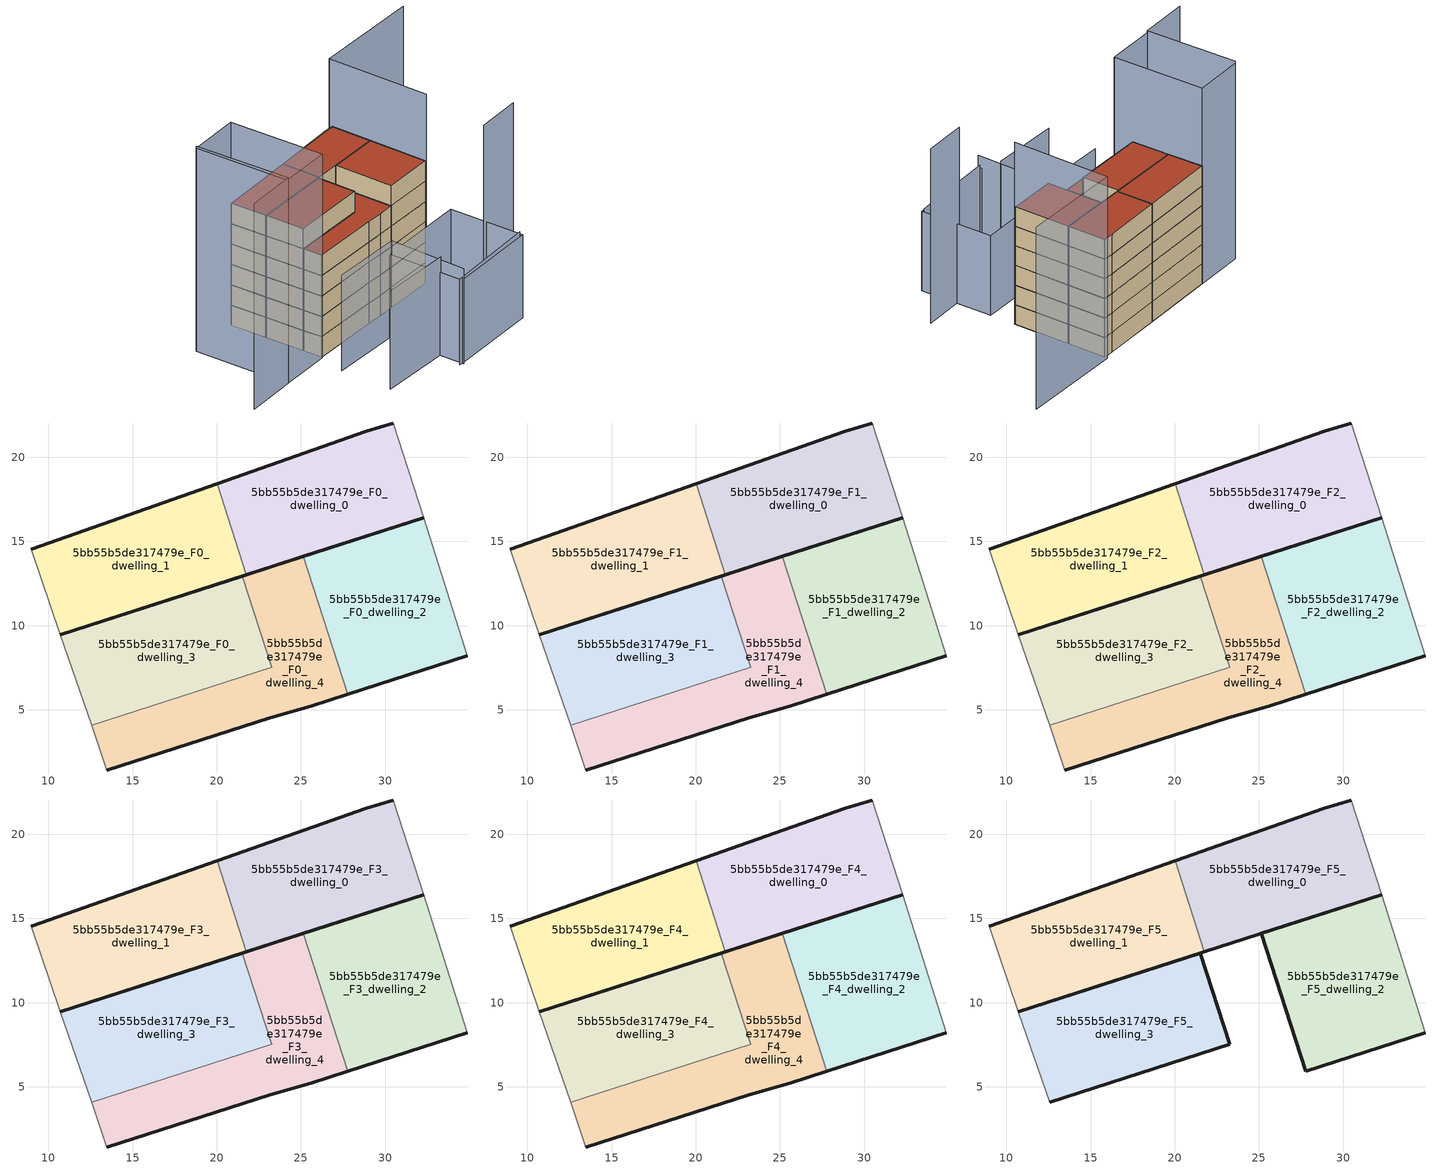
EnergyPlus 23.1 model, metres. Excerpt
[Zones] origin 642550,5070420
5bb55b5de317479e_F0_dwelling_0
 floor ground (EU_floor_Construction): 32.28,16.41 30.49,22.03 28.89,21.53 20.02,18.42 21.76,13.02 z0
 wall outside (EU_wall_Construction): 20.02,18.42 28.89,21.53 30.49,22.03 / 32.28,16.41 21.76,13.02 z0:3
 wall to 5bb55b5de317479e_F0_dwelling_1 (EU_wall_Construction): 21.76,13.02 20.02,18.42 z0:3
 wall adiabatic (EU_wall_Construction): 30.49,22.03 32.28,16.41 z0:3
5bb55b5de317479e_F0_dwelling_1
 floor ground (EU_floor_Construction): 21.76,13.02 20.02,18.42 8.97,14.53 10.71,9.46 z0
 wall outside (EU_wall_Construction): 8.97,14.53 20.02,18.42 / 21.76,13.02 10.71,9.46 z0:3
 wall adiabatic (EU_wall_Construction): 10.71,9.46 8.97,14.53 z0:3
5bb55b5de317479e_F0_dwelling_2
 floor ground (EU_floor_Construction): 34.89,8.22 32.28,16.41 25.14,14.11 27.78,5.93 z0
 wall outside (EU_wall_Construction): 34.89,8.22 27.78,5.93 / 25.14,14.11 32.28,16.41 z0:3
 wall to 5bb55b5de317479e_F0_dwelling_4 (EU_wall_Construction): 27.78,5.93 25.14,14.11 z0:3
 wall adiabatic (EU_wall_Construction): 32.28,16.41 34.89,8.22 z0:3
5bb55b5de317479e_F0_dwelling_3
 floor ground (EU_floor_Construction): 23.26,7.52 21.52,12.94 10.71,9.46 12.56,4.08 z0
 wall outside (EU_wall_Construction): 10.71,9.46 21.52,12.94 z0:3
 wall to 5bb55b5de317479e_F0_dwelling_4 (EU_wall_Construction): 21.52,12.94 23.26,7.52 12.56,4.08 z0:3
 wall adiabatic (EU_wall_Construction): 12.56,4.08 10.71,9.46 z0:3
5bb55b5de317479e_F0_dwelling_4
 floor ground (EU_floor_Construction): 25.58,5.22 27.78,5.93 25.14,14.11 21.52,12.94 23.26,7.52 12.56,4.08 13.47,1.42 23.18,4.52 z0
 wall outside (EU_wall_Construction): 21.52,12.94 25.14,14.11 / 27.78,5.93 25.58,5.22 23.18,4.52 13.47,1.42 z0:3
 wall adiabatic (EU_wall_Construction): 13.47,1.42 12.56,4.08 z0:3
5bb55b5de317479e_F1_dwelling_0
 floor to 5bb55b5de317479e_F0_dwelling_0 (EU_floor_Construction): 32.28,16.41 30.49,22.03 28.89,21.53 20.02,18.42 21.76,13.02 z3
 wall outside (EU_wall_Construction): 20.02,18.42 28.89,21.53 30.49,22.03 / 32.28,16.41 21.76,13.02 z3:6
 wall to 5bb55b5de317479e_F1_dwelling_1 (EU_wall_Construction): 21.76,13.02 20.02,18.42 z3:6
 wall adiabatic (EU_wall_Construction): 30.49,22.03 32.28,16.41 z3:6
5bb55b5de317479e_F1_dwelling_1
 floor to 5bb55b5de317479e_F0_dwelling_1 (EU_floor_Construction): 21.76,13.02 20.02,18.42 8.97,14.53 10.71,9.46 z3
 wall outside (EU_wall_Construction): 8.97,14.53 20.02,18.42 / 21.76,13.02 10.71,9.46 z3:6
 wall adiabatic (EU_wall_Construction): 10.71,9.46 8.97,14.53 z3:6
5bb55b5de317479e_F1_dwelling_2
 floor to 5bb55b5de317479e_F0_dwelling_2 (EU_floor_Construction): 34.89,8.22 32.28,16.41 25.14,14.11 27.78,5.93 z3
 wall outside (EU_wall_Construction): 34.89,8.22 27.78,5.93 / 25.14,14.11 32.28,16.41 z3:6
 wall to 5bb55b5de317479e_F1_dwelling_4 (EU_wall_Construction): 27.78,5.93 25.14,14.11 z3:6
 wall adiabatic (EU_wall_Construction): 32.28,16.41 34.89,8.22 z3:6
5bb55b5de317479e_F1_dwelling_3
 floor to 5bb55b5de317479e_F0_dwelling_3 (EU_floor_Construction): 23.26,7.52 21.52,12.94 10.71,9.46 12.56,4.08 z3
 wall outside (EU_wall_Construction): 10.71,9.46 21.52,12.94 z3:6
 wall to 5bb55b5de317479e_F1_dwelling_4 (EU_wall_Construction): 21.52,12.94 23.26,7.52 12.56,4.08 z3:6
 wall adiabatic (EU_wall_Construction): 12.56,4.08 10.71,9.46 z3:6
5bb55b5de317479e_F1_dwelling_4
 floor to 5bb55b5de317479e_F0_dwelling_4 (EU_floor_Construction): 25.58,5.22 27.78,5.93 25.14,14.11 21.52,12.94 23.26,7.52 12.56,4.08 13.47,1.42 23.18,4.52 z3
 wall outside (EU_wall_Construction): 21.52,12.94 25.14,14.11 / 27.78,5.93 25.58,5.22 23.18,4.52 13.47,1.42 z3:6
 wall adiabatic (EU_wall_Construction): 13.47,1.42 12.56,4.08 z3:6
5bb55b5de317479e_F2_dwelling_0
 floor to 5bb55b5de317479e_F1_dwelling_0 (EU_floor_Construction): 32.28,16.41 30.49,22.03 28.89,21.53 20.02,18.42 21.76,13.02 z6
 wall outside (EU_wall_Construction): 20.02,18.42 28.89,21.53 30.49,22.03 / 32.28,16.41 21.76,13.02 z6:9
 wall to 5bb55b5de317479e_F2_dwelling_1 (EU_wall_Construction): 21.76,13.02 20.02,18.42 z6:9
 wall adiabatic (EU_wall_Construction): 30.49,22.03 32.28,16.41 z6:9
5bb55b5de317479e_F2_dwelling_1
 floor to 5bb55b5de317479e_F1_dwelling_1 (EU_floor_Construction): 21.76,13.02 20.02,18.42 8.97,14.53 10.71,9.46 z6
 wall outside (EU_wall_Construction): 8.97,14.53 20.02,18.42 / 21.76,13.02 10.71,9.46 z6:9
 wall adiabatic (EU_wall_Construction): 10.71,9.46 8.97,14.53 z6:9
5bb55b5de317479e_F2_dwelling_2
 floor to 5bb55b5de317479e_F1_dwelling_2 (EU_floor_Construction): 34.89,8.22 32.28,16.41 25.14,14.11 27.78,5.93 z6
 wall outside (EU_wall_Construction): 34.89,8.22 27.78,5.93 / 25.14,14.11 32.28,16.41 z6:9
 wall to 5bb55b5de317479e_F2_dwelling_4 (EU_wall_Construction): 27.78,5.93 25.14,14.11 z6:9
 wall adiabatic (EU_wall_Construction): 32.28,16.41 34.89,8.22 z6:9
5bb55b5de317479e_F2_dwelling_3
 floor to 5bb55b5de317479e_F1_dwelling_3 (EU_floor_Construction): 23.26,7.52 21.52,12.94 10.71,9.46 12.56,4.08 z6
 wall outside (EU_wall_Construction): 10.71,9.46 21.52,12.94 z6:9
 wall to 5bb55b5de317479e_F2_dwelling_4 (EU_wall_Construction): 21.52,12.94 23.26,7.52 12.56,4.08 z6:9
 wall adiabatic (EU_wall_Construction): 12.56,4.08 10.71,9.46 z6:9
5bb55b5de317479e_F2_dwelling_4
 floor to 5bb55b5de317479e_F1_dwelling_4 (EU_floor_Construction): 25.58,5.22 27.78,5.93 25.14,14.11 21.52,12.94 23.26,7.52 12.56,4.08 13.47,1.42 23.18,4.52 z6
 wall outside (EU_wall_Construction): 21.52,12.94 25.14,14.11 / 27.78,5.93 25.58,5.22 23.18,4.52 13.47,1.42 z6:9
 wall adiabatic (EU_wall_Construction): 13.47,1.42 12.56,4.08 z6:9
5bb55b5de317479e_F3_dwelling_0
 floor to 5bb55b5de317479e_F2_dwelling_0 (EU_floor_Construction): 32.28,16.41 30.49,22.03 28.89,21.53 20.02,18.42 21.76,13.02 z9
 wall outside (EU_wall_Construction): 20.02,18.42 28.89,21.53 30.49,22.03 / 32.28,16.41 21.76,13.02 z9:12
 wall to 5bb55b5de317479e_F3_dwelling_1 (EU_wall_Construction): 21.76,13.02 20.02,18.42 z9:12
 wall adiabatic (EU_wall_Construction): 30.49,22.03 32.28,16.41 z9:12
5bb55b5de317479e_F3_dwelling_1
 floor to 5bb55b5de317479e_F2_dwelling_1 (EU_floor_Construction): 21.76,13.02 20.02,18.42 8.97,14.53 10.71,9.46 z9
 wall outside (EU_wall_Construction): 8.97,14.53 20.02,18.42 / 21.76,13.02 10.71,9.46 z9:12
 wall adiabatic (EU_wall_Construction): 10.71,9.46 8.97,14.53 z9:12
5bb55b5de317479e_F3_dwelling_2
 floor to 5bb55b5de317479e_F2_dwelling_2 (EU_floor_Construction): 34.89,8.22 32.28,16.41 25.14,14.11 27.78,5.93 z9
 wall outside (EU_wall_Construction): 34.89,8.22 27.78,5.93 / 25.14,14.11 32.28,16.41 z9:12
 wall to 5bb55b5de317479e_F3_dwelling_4 (EU_wall_Construction): 27.78,5.93 25.14,14.11 z9:12
 wall adiabatic (EU_wall_Construction): 32.28,16.41 34.89,8.22 z9:12
5bb55b5de317479e_F3_dwelling_3
 floor to 5bb55b5de317479e_F2_dwelling_3 (EU_floor_Construction): 23.26,7.52 21.52,12.94 10.71,9.46 12.56,4.08 z9
 wall outside (EU_wall_Construction): 10.71,9.46 21.52,12.94 z9:12
 wall to 5bb55b5de317479e_F3_dwelling_4 (EU_wall_Construction): 21.52,12.94 23.26,7.52 12.56,4.08 z9:12
 wall adiabatic (EU_wall_Construction): 12.56,4.08 10.71,9.46 z9:12
5bb55b5de317479e_F3_dwelling_4
 floor to 5bb55b5de317479e_F2_dwelling_4 (EU_floor_Construction): 25.58,5.22 27.78,5.93 25.14,14.11 21.52,12.94 23.26,7.52 12.56,4.08 13.47,1.42 23.18,4.52 z9
 wall outside (EU_wall_Construction): 21.52,12.94 25.14,14.11 / 27.78,5.93 25.58,5.22 23.18,4.52 13.47,1.42 z9:12
 wall adiabatic (EU_wall_Construction): 13.47,1.42 12.56,4.08 z9:12
5bb55b5de317479e_F4_dwelling_0
 floor to 5bb55b5de317479e_F3_dwelling_0 (EU_floor_Construction): 32.28,16.41 30.49,22.03 28.89,21.53 20.02,18.42 21.76,13.02 z12
 wall outside (EU_wall_Construction): 20.02,18.42 28.89,21.53 30.49,22.03 / 32.28,16.41 21.76,13.02 z12:15
 wall to 5bb55b5de317479e_F4_dwelling_1 (EU_wall_Construction): 21.76,13.02 20.02,18.42 z12:15
 wall adiabatic (EU_wall_Construction): 30.49,22.03 32.28,16.41 z12:15
5bb55b5de317479e_F4_dwelling_1
 floor to 5bb55b5de317479e_F3_dwelling_1 (EU_floor_Construction): 21.76,13.02 20.02,18.42 8.97,14.53 10.71,9.46 z12
 wall outside (EU_wall_Construction): 8.97,14.53 20.02,18.42 / 21.76,13.02 10.71,9.46 z12:15
 wall adiabatic (EU_wall_Construction): 10.71,9.46 8.97,14.53 z12:15
5bb55b5de317479e_F4_dwelling_2
 floor to 5bb55b5de317479e_F3_dwelling_2 (EU_floor_Construction): 34.89,8.22 32.28,16.41 25.14,14.11 27.78,5.93 z12
 wall outside (EU_wall_Construction): 34.89,8.22 27.78,5.93 / 25.14,14.11 32.28,16.41 z12:15
 wall to 5bb55b5de317479e_F4_dwelling_4 (EU_wall_Construction): 27.78,5.93 25.14,14.11 z12:15
 wall adiabatic (EU_wall_Construction): 32.28,16.41 34.89,8.22 z12:15
5bb55b5de317479e_F4_dwelling_3
 floor to 5bb55b5de317479e_F3_dwelling_3 (EU_floor_Construction): 23.26,7.52 21.52,12.94 10.71,9.46 12.56,4.08 z12
 wall outside (EU_wall_Construction): 10.71,9.46 21.52,12.94 z12:15
 wall to 5bb55b5de317479e_F4_dwelling_4 (EU_wall_Construction): 21.52,12.94 23.26,7.52 12.56,4.08 z12:15
 wall adiabatic (EU_wall_Construction): 12.56,4.08 10.71,9.46 z12:15
5bb55b5de317479e_F4_dwelling_4
 floor to 5bb55b5de317479e_F3_dwelling_4 (EU_floor_Construction): 25.58,5.22 27.78,5.93 25.14,14.11 21.52,12.94 23.26,7.52 12.56,4.08 13.47,1.42 23.18,4.52 z12
 wall outside (EU_wall_Construction): 21.52,12.94 25.14,14.11 / 27.78,5.93 25.58,5.22 23.18,4.52 13.47,1.42 z12:15
 wall adiabatic (EU_wall_Construction): 13.47,1.42 12.56,4.08 z12:15
 roof outside (EU_roof_Construction): 25.14,14.11 27.78,5.93 25.58,5.22 23.18,4.52 13.47,1.42 12.56,4.08 23.26,7.52 21.52,12.94 z15
5bb55b5de317479e_F5_dwelling_0
 floor to 5bb55b5de317479e_F4_dwelling_0 (EU_floor_Construction): 32.28,16.41 30.49,22.03 28.89,21.53 20.02,18.42 21.76,13.02 z15
 wall outside (EU_wall_Construction): 20.02,18.42 28.89,21.53 30.49,22.03 / 32.28,16.41 21.76,13.02 z15:18
 wall to 5bb55b5de317479e_F5_dwelling_1 (EU_wall_Construction): 21.76,13.02 20.02,18.42 z15:18
 wall adiabatic (EU_wall_Construction): 30.49,22.03 32.28,16.41 z15:18
 roof outside (EU_roof_Construction): 30.49,22.03 32.28,16.41 21.76,13.02 20.02,18.42 28.89,21.53 z18
5bb55b5de317479e_F5_dwelling_1
 floor to 5bb55b5de317479e_F4_dwelling_1 (EU_floor_Construction): 21.76,13.02 20.02,18.42 8.97,14.53 10.71,9.46 z15
 wall outside (EU_wall_Construction): 8.97,14.53 20.02,18.42 / 21.76,13.02 10.71,9.46 z15:18
 wall adiabatic (EU_wall_Construction): 10.71,9.46 8.97,14.53 z15:18
 roof outside (EU_roof_Construction): 20.02,18.42 21.76,13.02 10.71,9.46 8.97,14.53 z18
5bb55b5de317479e_F5_dwelling_2
 floor to 5bb55b5de317479e_F4_dwelling_2 (EU_floor_Construction): 34.89,8.22 32.28,16.41 25.14,14.11 27.78,5.93 z15
 wall outside (EU_wall_Construction): 34.89,8.22 27.78,5.93 25.14,14.11 32.28,16.41 z15:18
 wall adiabatic (EU_wall_Construction): 32.28,16.41 34.89,8.22 z15:18
 roof outside (EU_roof_Construction): 32.28,16.41 34.89,8.22 27.78,5.93 25.14,14.11 z18
5bb55b5de317479e_F5_dwelling_3
 floor to 5bb55b5de317479e_F4_dwelling_3 (EU_floor_Construction): 23.26,7.52 21.52,12.94 10.71,9.46 12.56,4.08 z15
 wall outside (EU_wall_Construction): 10.71,9.46 21.52,12.94 23.26,7.52 12.56,4.08 z15:18
 wall adiabatic (EU_wall_Construction): 12.56,4.08 10.71,9.46 z15:18
 roof outside (EU_roof_Construction): 21.52,12.94 23.26,7.52 12.56,4.08 10.71,9.46 z18
shading: 15.8,-10.02 25.92,-7.04 z0:14.4; 26.37,-10.47 39.39,-5.69 z0:12.6; 13.6,-2.71 23.68,0.32 / 23.68,0.32 26.95,-10.56 z0:14; 37.31,-0.86 43.62,1.44 z0:26.7; 23.33,0.2 36.09,4.52 / 36.09,4.52 39.64,-5.97 / 39.64,-5.97 26.88,-10.29 / 26.88,-10.29 23.33,0.2 z0:12.2; 1.67,12.03 6.29,-1.14 / 6.29,-1.14 -0.94,-3.68 z0:30.2; 1.65,12.03 8.98,14.54 / 8.98,14.54 13.5,1.33 / 13.5,1.33 6.16,-1.18 / 6.16,-1.18 1.65,12.03 z0:29.9; 34.92,8.13 30.36,22.43 / 30.36,22.43 45.58,27.28 z0:27.8
[Building]
EU S2 Campaign: North Axis=0; Terrain=City; Solar Distribution=FullExterior
[Site:Location]
Lyon-Bron: Latitude=45.75; Longitude=5; Time Zone=1; Elevation=198
[SizingPeriod:WeatherFileDays]
AnnualSizingPeriod: Begin Month=1; Begin Day of Month=1; End Month=12; End Day of Month=31; Day of Week for Start Day=Monday; Use Weather File Daylight Saving Period=No; Use Weather File Rain and Snow Indicators=No
[MATERIAL]
EU_InternalMass_Material: Roughness=MediumRough; Thickness=0.1; Conductivity=1; Density=1800; Specific Heat=900; Thermal Absorptance=0.9; Solar Absorptance=0.7; Visible Absorptance=0.7
[MATERIAL:NOMASS] Roughness=MediumRough; Thermal Absorptance=0.9; Solar Absorptance=0.7; Visible Absorptance=0.7
Name | Thermal Resistance
EU_wall_NoMass | 0.776494
EU_roof_NoMass | 0.486893
EU_floor_NoMass | 0.421597
[CONSTRUCTION]
EU_wall_Construction: EU_wall_NoMass
EU_roof_Construction: EU_roof_NoMass
EU_floor_Construction: EU_floor_NoMass
EU_InternalMass_Construction: EU_InternalMass_Material
[ZONE] Type=1; Multiplier=1; Ceiling Height=autocalculate; Floor Area=autocalculate; Part of Total Floor Area=Yes
Name | Volume
5bb55b5de317479e_F0_dwelling_0; 5bb55b5de317479e_F1_dwelling_0; 5bb55b5de317479e_F2_dwelling_0; 5bb55b5de317479e_F3_dwelling_0; 5bb55b5de317479e_F4_dwelling_0; 5bb55b5de317479e_F5_dwelling_0 | 192.932
5bb55b5de317479e_F0_dwelling_1; 5bb55b5de317479e_F1_dwelling_1; 5bb55b5de317479e_F2_dwelling_1; 5bb55b5de317479e_F3_dwelling_1; 5bb55b5de317479e_F4_dwelling_1; 5bb55b5de317479e_F5_dwelling_1 | 192.945
5bb55b5de317479e_F0_dwelling_2; 5bb55b5de317479e_F1_dwelling_2; 5bb55b5de317479e_F2_dwelling_2; 5bb55b5de317479e_F3_dwelling_2; 5bb55b5de317479e_F4_dwelling_2; 5bb55b5de317479e_F5_dwelling_2 | 192.93
5bb55b5de317479e_F0_dwelling_3; 5bb55b5de317479e_F1_dwelling_3; 5bb55b5de317479e_F2_dwelling_3; 5bb55b5de317479e_F3_dwelling_3; 5bb55b5de317479e_F4_dwelling_3; 5bb55b5de317479e_F5_dwelling_3 | 192.944
5bb55b5de317479e_F0_dwelling_4; 5bb55b5de317479e_F1_dwelling_4; 5bb55b5de317479e_F2_dwelling_4; 5bb55b5de317479e_F3_dwelling_4; 5bb55b5de317479e_F4_dwelling_4 | 192.96
[INTERNALMASS] Construction=EU_InternalMass_Construction
Name | Zone or ZoneList | Surface Area
5bb55b5de317479e_F0_dwelling_0_EU_InternalMass | 5bb55b5de317479e_F0_dwelling_0 | 64.3097
5bb55b5de317479e_F0_dwelling_1_EU_InternalMass | 5bb55b5de317479e_F0_dwelling_1 | 64.3165
5bb55b5de317479e_F0_dwelling_2_EU_InternalMass | 5bb55b5de317479e_F0_dwelling_2 | 64.3113
5bb55b5de317479e_F0_dwelling_3_EU_InternalMass | 5bb55b5de317479e_F0_dwelling_3 | 64.3155
5bb55b5de317479e_F0_dwelling_4_EU_InternalMass | 5bb55b5de317479e_F0_dwelling_4 | 64.3204
5bb55b5de317479e_F1_dwelling_0_EU_InternalMass | 5bb55b5de317479e_F1_dwelling_0 | 64.3097
5bb55b5de317479e_F1_dwelling_1_EU_InternalMass | 5bb55b5de317479e_F1_dwelling_1 | 64.3165
5bb55b5de317479e_F1_dwelling_2_EU_InternalMass | 5bb55b5de317479e_F1_dwelling_2 | 64.3113
5bb55b5de317479e_F1_dwelling_3_EU_InternalMass | 5bb55b5de317479e_F1_dwelling_3 | 64.3155
5bb55b5de317479e_F1_dwelling_4_EU_InternalMass | 5bb55b5de317479e_F1_dwelling_4 | 64.3204
5bb55b5de317479e_F2_dwelling_0_EU_InternalMass | 5bb55b5de317479e_F2_dwelling_0 | 64.3097
5bb55b5de317479e_F2_dwelling_1_EU_InternalMass | 5bb55b5de317479e_F2_dwelling_1 | 64.3165
5bb55b5de317479e_F2_dwelling_2_EU_InternalMass | 5bb55b5de317479e_F2_dwelling_2 | 64.3113
5bb55b5de317479e_F2_dwelling_3_EU_InternalMass | 5bb55b5de317479e_F2_dwelling_3 | 64.3155
5bb55b5de317479e_F2_dwelling_4_EU_InternalMass | 5bb55b5de317479e_F2_dwelling_4 | 64.3204
5bb55b5de317479e_F3_dwelling_0_EU_InternalMass | 5bb55b5de317479e_F3_dwelling_0 | 64.3097
5bb55b5de317479e_F3_dwelling_1_EU_InternalMass | 5bb55b5de317479e_F3_dwelling_1 | 64.3165
5bb55b5de317479e_F3_dwelling_2_EU_InternalMass | 5bb55b5de317479e_F3_dwelling_2 | 64.3113
5bb55b5de317479e_F3_dwelling_3_EU_InternalMass | 5bb55b5de317479e_F3_dwelling_3 | 64.3155
5bb55b5de317479e_F3_dwelling_4_EU_InternalMass | 5bb55b5de317479e_F3_dwelling_4 | 64.3204
5bb55b5de317479e_F4_dwelling_0_EU_InternalMass | 5bb55b5de317479e_F4_dwelling_0 | 64.3097
5bb55b5de317479e_F4_dwelling_1_EU_InternalMass | 5bb55b5de317479e_F4_dwelling_1 | 64.3165
5bb55b5de317479e_F4_dwelling_2_EU_InternalMass | 5bb55b5de317479e_F4_dwelling_2 | 64.3113
5bb55b5de317479e_F4_dwelling_3_EU_InternalMass | 5bb55b5de317479e_F4_dwelling_3 | 64.3155
5bb55b5de317479e_F4_dwelling_4_EU_InternalMass | 5bb55b5de317479e_F4_dwelling_4 | 64.3204
5bb55b5de317479e_F5_dwelling_0_EU_InternalMass | 5bb55b5de317479e_F5_dwelling_0 | 80.3937
5bb55b5de317479e_F5_dwelling_1_EU_InternalMass | 5bb55b5de317479e_F5_dwelling_1 | 80.3881
5bb55b5de317479e_F5_dwelling_2_EU_InternalMass | 5bb55b5de317479e_F5_dwelling_2 | 80.3901
5bb55b5de317479e_F5_dwelling_3_EU_InternalMass | 5bb55b5de317479e_F5_dwelling_3 | 80.3925
[OTHEREQUIPMENT] Fuel Type=Electricity; Design Level Calculation Method=Watts/Area; Power per Zone Floor Area=1; Fraction Latent=0; Fraction Radiant=0; Fraction Lost=0; Carbon Dioxide Generation Rate=0; EndUse Subcategory=EU_Step8_InternalGains
Name | Zone or ZoneList or Space or SpaceList | Schedule
EU_Step8_InternalGain_5bb55b5de317479e_F0_dwelling_0_f000 | 5bb55b5de317479e_F0_dwelling_0 | EU_Step8_GainSchedule_5bb55b5de317479e_F0_dwelling_0_f000
EU_Step8_InternalGain_5bb55b5de317479e_F0_dwelling_1_f000 | 5bb55b5de317479e_F0_dwelling_1 | EU_Step8_GainSchedule_5bb55b5de317479e_F0_dwelling_1_f000
EU_Step8_InternalGain_5bb55b5de317479e_F0_dwelling_2_f000 | 5bb55b5de317479e_F0_dwelling_2 | EU_Step8_GainSchedule_5bb55b5de317479e_F0_dwelling_2_f000
EU_Step8_InternalGain_5bb55b5de317479e_F0_dwelling_3_f000 | 5bb55b5de317479e_F0_dwelling_3 | EU_Step8_GainSchedule_5bb55b5de317479e_F0_dwelling_3_f000
EU_Step8_InternalGain_5bb55b5de317479e_F0_dwelling_4_f000 | 5bb55b5de317479e_F0_dwelling_4 | EU_Step8_GainSchedule_5bb55b5de317479e_F0_dwelling_4_f000
EU_Step8_InternalGain_5bb55b5de317479e_F1_dwelling_0_f000 | 5bb55b5de317479e_F1_dwelling_0 | EU_Step8_GainSchedule_5bb55b5de317479e_F1_dwelling_0_f000
EU_Step8_InternalGain_5bb55b5de317479e_F1_dwelling_1_f000 | 5bb55b5de317479e_F1_dwelling_1 | EU_Step8_GainSchedule_5bb55b5de317479e_F1_dwelling_1_f000
EU_Step8_InternalGain_5bb55b5de317479e_F1_dwelling_2_f000 | 5bb55b5de317479e_F1_dwelling_2 | EU_Step8_GainSchedule_5bb55b5de317479e_F1_dwelling_2_f000
EU_Step8_InternalGain_5bb55b5de317479e_F1_dwelling_3_f000 | 5bb55b5de317479e_F1_dwelling_3 | EU_Step8_GainSchedule_5bb55b5de317479e_F1_dwelling_3_f000
EU_Step8_InternalGain_5bb55b5de317479e_F1_dwelling_4_f000 | 5bb55b5de317479e_F1_dwelling_4 | EU_Step8_GainSchedule_5bb55b5de317479e_F1_dwelling_4_f000
EU_Step8_InternalGain_5bb55b5de317479e_F2_dwelling_0_f000 | 5bb55b5de317479e_F2_dwelling_0 | EU_Step8_GainSchedule_5bb55b5de317479e_F2_dwelling_0_f000
EU_Step8_InternalGain_5bb55b5de317479e_F2_dwelling_1_f000 | 5bb55b5de317479e_F2_dwelling_1 | EU_Step8_GainSchedule_5bb55b5de317479e_F2_dwelling_1_f000
EU_Step8_InternalGain_5bb55b5de317479e_F2_dwelling_2_f000 | 5bb55b5de317479e_F2_dwelling_2 | EU_Step8_GainSchedule_5bb55b5de317479e_F2_dwelling_2_f000
EU_Step8_InternalGain_5bb55b5de317479e_F2_dwelling_3_f000 | 5bb55b5de317479e_F2_dwelling_3 | EU_Step8_GainSchedule_5bb55b5de317479e_F2_dwelling_3_f000
EU_Step8_InternalGain_5bb55b5de317479e_F2_dwelling_4_f000 | 5bb55b5de317479e_F2_dwelling_4 | EU_Step8_GainSchedule_5bb55b5de317479e_F2_dwelling_4_f000
EU_Step8_InternalGain_5bb55b5de317479e_F3_dwelling_0_f000 | 5bb55b5de317479e_F3_dwelling_0 | EU_Step8_GainSchedule_5bb55b5de317479e_F3_dwelling_0_f000
EU_Step8_InternalGain_5bb55b5de317479e_F3_dwelling_1_f000 | 5bb55b5de317479e_F3_dwelling_1 | EU_Step8_GainSchedule_5bb55b5de317479e_F3_dwelling_1_f000
EU_Step8_InternalGain_5bb55b5de317479e_F3_dwelling_2_f000 | 5bb55b5de317479e_F3_dwelling_2 | EU_Step8_GainSchedule_5bb55b5de317479e_F3_dwelling_2_f000
EU_Step8_InternalGain_5bb55b5de317479e_F3_dwelling_3_f000 | 5bb55b5de317479e_F3_dwelling_3 | EU_Step8_GainSchedule_5bb55b5de317479e_F3_dwelling_3_f000
EU_Step8_InternalGain_5bb55b5de317479e_F3_dwelling_4_f000 | 5bb55b5de317479e_F3_dwelling_4 | EU_Step8_GainSchedule_5bb55b5de317479e_F3_dwelling_4_f000
EU_Step8_InternalGain_5bb55b5de317479e_F4_dwelling_0_f000 | 5bb55b5de317479e_F4_dwelling_0 | EU_Step8_GainSchedule_5bb55b5de317479e_F4_dwelling_0_f000
EU_Step8_InternalGain_5bb55b5de317479e_F4_dwelling_1_f000 | 5bb55b5de317479e_F4_dwelling_1 | EU_Step8_GainSchedule_5bb55b5de317479e_F4_dwelling_1_f000
EU_Step8_InternalGain_5bb55b5de317479e_F4_dwelling_2_f000 | 5bb55b5de317479e_F4_dwelling_2 | EU_Step8_GainSchedule_5bb55b5de317479e_F4_dwelling_2_f000
EU_Step8_InternalGain_5bb55b5de317479e_F4_dwelling_3_f000 | 5bb55b5de317479e_F4_dwelling_3 | EU_Step8_GainSchedule_5bb55b5de317479e_F4_dwelling_3_f000
EU_Step8_InternalGain_5bb55b5de317479e_F4_dwelling_4_f000 | 5bb55b5de317479e_F4_dwelling_4 | EU_Step8_GainSchedule_5bb55b5de317479e_F4_dwelling_4_f000
EU_Step8_InternalGain_5bb55b5de317479e_F5_dwelling_0_f000 | 5bb55b5de317479e_F5_dwelling_0 | EU_Step8_GainSchedule_5bb55b5de317479e_F5_dwelling_0_f000
EU_Step8_InternalGain_5bb55b5de317479e_F5_dwelling_1_f000 | 5bb55b5de317479e_F5_dwelling_1 | EU_Step8_GainSchedule_5bb55b5de317479e_F5_dwelling_1_f000
EU_Step8_InternalGain_5bb55b5de317479e_F5_dwelling_2_f000 | 5bb55b5de317479e_F5_dwelling_2 | EU_Step8_GainSchedule_5bb55b5de317479e_F5_dwelling_2_f000
EU_Step8_InternalGain_5bb55b5de317479e_F5_dwelling_3_f000 | 5bb55b5de317479e_F5_dwelling_3 | EU_Step8_GainSchedule_5bb55b5de317479e_F5_dwelling_3_f000
[ZONEVENTILATION:DESIGNFLOWRATE] Schedule=EU_AlwaysOn; Design Flow Rate Calculation Method=AirChanges/Hour; Air Changes per Hour=0.693814; Ventilation Type=Natural; Fan Pressure Rise=0; Fan Total Efficiency=1; Constant Term Coefficient=1; Temperature Term Coefficient=0; Velocity Term Coefficient=0; Velocity Squared Term Coefficient=0; Minimum Indoor Temperature=-100; Maximum Indoor Temperature=100; Delta Temperature=-100; Minimum Outdoor Temperature=-100; Maximum Outdoor Temperature=100; Maximum Wind Speed=40
Name | Zone or ZoneList or Space or SpaceList
EU_ConstantAir_5bb55b5de317479e_F0_dwelling_0 | 5bb55b5de317479e_F0_dwelling_0
EU_ConstantAir_5bb55b5de317479e_F0_dwelling_1 | 5bb55b5de317479e_F0_dwelling_1
EU_ConstantAir_5bb55b5de317479e_F0_dwelling_2 | 5bb55b5de317479e_F0_dwelling_2
EU_ConstantAir_5bb55b5de317479e_F0_dwelling_3 | 5bb55b5de317479e_F0_dwelling_3
EU_ConstantAir_5bb55b5de317479e_F0_dwelling_4 | 5bb55b5de317479e_F0_dwelling_4
EU_ConstantAir_5bb55b5de317479e_F1_dwelling_0 | 5bb55b5de317479e_F1_dwelling_0
EU_ConstantAir_5bb55b5de317479e_F1_dwelling_1 | 5bb55b5de317479e_F1_dwelling_1
EU_ConstantAir_5bb55b5de317479e_F1_dwelling_2 | 5bb55b5de317479e_F1_dwelling_2
EU_ConstantAir_5bb55b5de317479e_F1_dwelling_3 | 5bb55b5de317479e_F1_dwelling_3
EU_ConstantAir_5bb55b5de317479e_F1_dwelling_4 | 5bb55b5de317479e_F1_dwelling_4
EU_ConstantAir_5bb55b5de317479e_F2_dwelling_0 | 5bb55b5de317479e_F2_dwelling_0
EU_ConstantAir_5bb55b5de317479e_F2_dwelling_1 | 5bb55b5de317479e_F2_dwelling_1
EU_ConstantAir_5bb55b5de317479e_F2_dwelling_2 | 5bb55b5de317479e_F2_dwelling_2
EU_ConstantAir_5bb55b5de317479e_F2_dwelling_3 | 5bb55b5de317479e_F2_dwelling_3
EU_ConstantAir_5bb55b5de317479e_F2_dwelling_4 | 5bb55b5de317479e_F2_dwelling_4
EU_ConstantAir_5bb55b5de317479e_F3_dwelling_0 | 5bb55b5de317479e_F3_dwelling_0
EU_ConstantAir_5bb55b5de317479e_F3_dwelling_1 | 5bb55b5de317479e_F3_dwelling_1
EU_ConstantAir_5bb55b5de317479e_F3_dwelling_2 | 5bb55b5de317479e_F3_dwelling_2
EU_ConstantAir_5bb55b5de317479e_F3_dwelling_3 | 5bb55b5de317479e_F3_dwelling_3
EU_ConstantAir_5bb55b5de317479e_F3_dwelling_4 | 5bb55b5de317479e_F3_dwelling_4
EU_ConstantAir_5bb55b5de317479e_F4_dwelling_0 | 5bb55b5de317479e_F4_dwelling_0
EU_ConstantAir_5bb55b5de317479e_F4_dwelling_1 | 5bb55b5de317479e_F4_dwelling_1
EU_ConstantAir_5bb55b5de317479e_F4_dwelling_2 | 5bb55b5de317479e_F4_dwelling_2
EU_ConstantAir_5bb55b5de317479e_F4_dwelling_3 | 5bb55b5de317479e_F4_dwelling_3
EU_ConstantAir_5bb55b5de317479e_F4_dwelling_4 | 5bb55b5de317479e_F4_dwelling_4
EU_ConstantAir_5bb55b5de317479e_F5_dwelling_0 | 5bb55b5de317479e_F5_dwelling_0
EU_ConstantAir_5bb55b5de317479e_F5_dwelling_1 | 5bb55b5de317479e_F5_dwelling_1
EU_ConstantAir_5bb55b5de317479e_F5_dwelling_2 | 5bb55b5de317479e_F5_dwelling_2
EU_ConstantAir_5bb55b5de317479e_F5_dwelling_3 | 5bb55b5de317479e_F5_dwelling_3
[HVACTEMPLATE:THERMOSTAT] Constant Heating Setpoint=20; Constant Cooling Setpoint=50
EU_HeatOnly_5bb55b5de317479e_F0_dwelling_0; EU_HeatOnly_5bb55b5de317479e_F0_dwelling_1; EU_HeatOnly_5bb55b5de317479e_F0_dwelling_2; EU_HeatOnly_5bb55b5de317479e_F0_dwelling_3; EU_HeatOnly_5bb55b5de317479e_F0_dwelling_4; EU_HeatOnly_5bb55b5de317479e_F1_dwelling_0; EU_HeatOnly_5bb55b5de317479e_F1_dwelling_1; EU_HeatOnly_5bb55b5de317479e_F1_dwelling_2; EU_HeatOnly_5bb55b5de317479e_F1_dwelling_3; EU_HeatOnly_5bb55b5de317479e_F1_dwelling_4; EU_HeatOnly_5bb55b5de317479e_F2_dwelling_0; EU_HeatOnly_5bb55b5de317479e_F2_dwelling_1; EU_HeatOnly_5bb55b5de317479e_F2_dwelling_2; EU_HeatOnly_5bb55b5de317479e_F2_dwelling_3; EU_HeatOnly_5bb55b5de317479e_F2_dwelling_4; EU_HeatOnly_5bb55b5de317479e_F3_dwelling_0; EU_HeatOnly_5bb55b5de317479e_F3_dwelling_1; EU_HeatOnly_5bb55b5de317479e_F3_dwelling_2; EU_HeatOnly_5bb55b5de317479e_F3_dwelling_3; EU_HeatOnly_5bb55b5de317479e_F3_dwelling_4; EU_HeatOnly_5bb55b5de317479e_F4_dwelling_0; EU_HeatOnly_5bb55b5de317479e_F4_dwelling_1; EU_HeatOnly_5bb55b5de317479e_F4_dwelling_2; EU_HeatOnly_5bb55b5de317479e_F4_dwelling_3; EU_HeatOnly_5bb55b5de317479e_F4_dwelling_4; EU_HeatOnly_5bb55b5de317479e_F5_dwelling_0; EU_HeatOnly_5bb55b5de317479e_F5_dwelling_1; EU_HeatOnly_5bb55b5de317479e_F5_dwelling_2; EU_HeatOnly_5bb55b5de317479e_F5_dwelling_3
[HVACTEMPLATE:ZONE:IDEALLOADSAIRSYSTEM] System Availability Schedule=EU_AlwaysOn; Maximum Heating Supply Air Temperature=50; Minimum Cooling Supply Air Temperature=13; Maximum Heating Supply Air Humidity Ratio=0.0156; Minimum Cooling Supply Air Humidity Ratio=0.0077; Heating Limit=NoLimit; Cooling Limit=NoLimit; Heating Availability Schedule=EU_AlwaysOn; Cooling Availability Schedule=EU_CoolingOff; Dehumidification Control Type=ConstantSensibleHeatRatio; Cooling Sensible Heat Ratio=0.7; Dehumidification Setpoint=60; Humidification Control Type=None; Humidification Setpoint=30; Outdoor Air Method=None; Outdoor Air Flow Rate per Person=0.00944; Outdoor Air Flow Rate per Zone Floor Area=0; Outdoor Air Flow Rate per Zone=0; Demand Controlled Ventilation Type=None; Outdoor Air Economizer Type=NoEconomizer; Heat Recovery Type=None; Sensible Heat Recovery Effectiveness=0.7; Latent Heat Recovery Effectiveness=0.65
Name | Template Thermostat
5bb55b5de317479e_F0_dwelling_0 | EU_HeatOnly_5bb55b5de317479e_F0_dwelling_0
5bb55b5de317479e_F0_dwelling_1 | EU_HeatOnly_5bb55b5de317479e_F0_dwelling_1
5bb55b5de317479e_F0_dwelling_2 | EU_HeatOnly_5bb55b5de317479e_F0_dwelling_2
5bb55b5de317479e_F0_dwelling_3 | EU_HeatOnly_5bb55b5de317479e_F0_dwelling_3
5bb55b5de317479e_F0_dwelling_4 | EU_HeatOnly_5bb55b5de317479e_F0_dwelling_4
5bb55b5de317479e_F1_dwelling_0 | EU_HeatOnly_5bb55b5de317479e_F1_dwelling_0
5bb55b5de317479e_F1_dwelling_1 | EU_HeatOnly_5bb55b5de317479e_F1_dwelling_1
5bb55b5de317479e_F1_dwelling_2 | EU_HeatOnly_5bb55b5de317479e_F1_dwelling_2
5bb55b5de317479e_F1_dwelling_3 | EU_HeatOnly_5bb55b5de317479e_F1_dwelling_3
5bb55b5de317479e_F1_dwelling_4 | EU_HeatOnly_5bb55b5de317479e_F1_dwelling_4
5bb55b5de317479e_F2_dwelling_0 | EU_HeatOnly_5bb55b5de317479e_F2_dwelling_0
5bb55b5de317479e_F2_dwelling_1 | EU_HeatOnly_5bb55b5de317479e_F2_dwelling_1
5bb55b5de317479e_F2_dwelling_2 | EU_HeatOnly_5bb55b5de317479e_F2_dwelling_2
5bb55b5de317479e_F2_dwelling_3 | EU_HeatOnly_5bb55b5de317479e_F2_dwelling_3
5bb55b5de317479e_F2_dwelling_4 | EU_HeatOnly_5bb55b5de317479e_F2_dwelling_4
5bb55b5de317479e_F3_dwelling_0 | EU_HeatOnly_5bb55b5de317479e_F3_dwelling_0
5bb55b5de317479e_F3_dwelling_1 | EU_HeatOnly_5bb55b5de317479e_F3_dwelling_1
5bb55b5de317479e_F3_dwelling_2 | EU_HeatOnly_5bb55b5de317479e_F3_dwelling_2
5bb55b5de317479e_F3_dwelling_3 | EU_HeatOnly_5bb55b5de317479e_F3_dwelling_3
5bb55b5de317479e_F3_dwelling_4 | EU_HeatOnly_5bb55b5de317479e_F3_dwelling_4
5bb55b5de317479e_F4_dwelling_0 | EU_HeatOnly_5bb55b5de317479e_F4_dwelling_0
5bb55b5de317479e_F4_dwelling_1 | EU_HeatOnly_5bb55b5de317479e_F4_dwelling_1
5bb55b5de317479e_F4_dwelling_2 | EU_HeatOnly_5bb55b5de317479e_F4_dwelling_2
5bb55b5de317479e_F4_dwelling_3 | EU_HeatOnly_5bb55b5de317479e_F4_dwelling_3
5bb55b5de317479e_F4_dwelling_4 | EU_HeatOnly_5bb55b5de317479e_F4_dwelling_4
5bb55b5de317479e_F5_dwelling_0 | EU_HeatOnly_5bb55b5de317479e_F5_dwelling_0
5bb55b5de317479e_F5_dwelling_1 | EU_HeatOnly_5bb55b5de317479e_F5_dwelling_1
5bb55b5de317479e_F5_dwelling_2 | EU_HeatOnly_5bb55b5de317479e_F5_dwelling_2
5bb55b5de317479e_F5_dwelling_3 | EU_HeatOnly_5bb55b5de317479e_F5_dwelling_3
[SIZING:ZONE] Zone Cooling Design Supply Air Temperature Input Method=SupplyAirTemperature; Zone Cooling Design Supply Air Temperature=13; Zone Heating Design Supply Air Temperature Input Method=SupplyAirTemperature; Zone Heating Design Supply Air Temperature=50; Zone Cooling Design Supply Air Humidity Ratio=0.008; Zone Heating Design Supply Air Humidity Ratio=0.008; Cooling Design Air Flow Method=DesignDay; Cooling Design Air Flow Rate=0; Cooling Minimum Air Flow per Zone Floor Area=0.000762; Cooling Minimum Air Flow=0; Cooling Minimum Air Flow Fraction=0.2; Heating Design Air Flow Method=DesignDay; Heating Design Air Flow Rate=0; Heating Maximum Air Flow per Zone Floor Area=0.002032; Heating Maximum Air Flow=0.141576; Heating Maximum Air Flow Fraction=0.3; Account for Dedicated Outdoor Air System=No; Dedicated Outdoor Air System Control Strategy=NeutralSupplyAir; Dedicated Outdoor Air Low Setpoint Temperature for Design=autosize; Dedicated Outdoor Air High Setpoint Temperature for Design=autosize; Zone Load Sizing Method=Sensible Load Only No Latent Load; Zone Latent Cooling Design Supply Air Humidity Ratio Input Method=HumidityRatioDifference; Zone Cooling Design Supply Air Humidity Ratio Difference=0.005; Zone Latent Heating Design Supply Air Humidity Ratio Input Method=HumidityRatioDifference; Zone Humidification Design Supply Air Humidity Ratio Difference=0.005
5bb55b5de317479e_F0_dwelling_0; 5bb55b5de317479e_F0_dwelling_1; 5bb55b5de317479e_F0_dwelling_2; 5bb55b5de317479e_F0_dwelling_3; 5bb55b5de317479e_F0_dwelling_4; 5bb55b5de317479e_F1_dwelling_0; 5bb55b5de317479e_F1_dwelling_1; 5bb55b5de317479e_F1_dwelling_2; 5bb55b5de317479e_F1_dwelling_3; 5bb55b5de317479e_F1_dwelling_4; 5bb55b5de317479e_F2_dwelling_0; 5bb55b5de317479e_F2_dwelling_1; 5bb55b5de317479e_F2_dwelling_2; 5bb55b5de317479e_F2_dwelling_3; 5bb55b5de317479e_F2_dwelling_4; 5bb55b5de317479e_F3_dwelling_0; 5bb55b5de317479e_F3_dwelling_1; 5bb55b5de317479e_F3_dwelling_2; 5bb55b5de317479e_F3_dwelling_3; 5bb55b5de317479e_F3_dwelling_4; 5bb55b5de317479e_F4_dwelling_0; 5bb55b5de317479e_F4_dwelling_1; 5bb55b5de317479e_F4_dwelling_2; 5bb55b5de317479e_F4_dwelling_3; 5bb55b5de317479e_F4_dwelling_4; 5bb55b5de317479e_F5_dwelling_0; 5bb55b5de317479e_F5_dwelling_1; 5bb55b5de317479e_F5_dwelling_2; 5bb55b5de317479e_F5_dwelling_3
[SCHEDULE:CONSTANT]
Name | Hourly Value
EU_AlwaysOn | 1
EU_CoolingOff | 0
[SCHEDULE:FILE] Column Number=1; Rows to Skip at Top=0; Number of Hours of Data=8760; Column Separator=Comma; Interpolate to Timestep=No; Minutes per Item=60; Adjust Schedule for Daylight Savings=Yes
Name | File
EU_Step8_GainSchedule_5bb55b5de317479e_F0_dwelling_0_f000 | ../../schedules/5bb55b5de317479e/5bb55b5de317479e_F0_dwelling_0_f000_gain.csv
EU_Step8_GainSchedule_5bb55b5de317479e_F0_dwelling_1_f000 | ../../schedules/5bb55b5de317479e/5bb55b5de317479e_F0_dwelling_1_f000_gain.csv
EU_Step8_GainSchedule_5bb55b5de317479e_F0_dwelling_2_f000 | ../../schedules/5bb55b5de317479e/5bb55b5de317479e_F0_dwelling_2_f000_gain.csv
EU_Step8_GainSchedule_5bb55b5de317479e_F0_dwelling_3_f000 | ../../schedules/5bb55b5de317479e/5bb55b5de317479e_F0_dwelling_3_f000_gain.csv
EU_Step8_GainSchedule_5bb55b5de317479e_F0_dwelling_4_f000 | ../../schedules/5bb55b5de317479e/5bb55b5de317479e_F0_dwelling_4_f000_gain.csv
EU_Step8_GainSchedule_5bb55b5de317479e_F1_dwelling_0_f000 | ../../schedules/5bb55b5de317479e/5bb55b5de317479e_F1_dwelling_0_f000_gain.csv
EU_Step8_GainSchedule_5bb55b5de317479e_F1_dwelling_1_f000 | ../../schedules/5bb55b5de317479e/5bb55b5de317479e_F1_dwelling_1_f000_gain.csv
EU_Step8_GainSchedule_5bb55b5de317479e_F1_dwelling_2_f000 | ../../schedules/5bb55b5de317479e/5bb55b5de317479e_F1_dwelling_2_f000_gain.csv
EU_Step8_GainSchedule_5bb55b5de317479e_F1_dwelling_3_f000 | ../../schedules/5bb55b5de317479e/5bb55b5de317479e_F1_dwelling_3_f000_gain.csv
EU_Step8_GainSchedule_5bb55b5de317479e_F1_dwelling_4_f000 | ../../schedules/5bb55b5de317479e/5bb55b5de317479e_F1_dwelling_4_f000_gain.csv
EU_Step8_GainSchedule_5bb55b5de317479e_F2_dwelling_0_f000 | ../../schedules/5bb55b5de317479e/5bb55b5de317479e_F2_dwelling_0_f000_gain.csv
EU_Step8_GainSchedule_5bb55b5de317479e_F2_dwelling_1_f000 | ../../schedules/5bb55b5de317479e/5bb55b5de317479e_F2_dwelling_1_f000_gain.csv
EU_Step8_GainSchedule_5bb55b5de317479e_F2_dwelling_2_f000 | ../../schedules/5bb55b5de317479e/5bb55b5de317479e_F2_dwelling_2_f000_gain.csv
EU_Step8_GainSchedule_5bb55b5de317479e_F2_dwelling_3_f000 | ../../schedules/5bb55b5de317479e/5bb55b5de317479e_F2_dwelling_3_f000_gain.csv
EU_Step8_GainSchedule_5bb55b5de317479e_F2_dwelling_4_f000 | ../../schedules/5bb55b5de317479e/5bb55b5de317479e_F2_dwelling_4_f000_gain.csv
EU_Step8_GainSchedule_5bb55b5de317479e_F3_dwelling_0_f000 | ../../schedules/5bb55b5de317479e/5bb55b5de317479e_F3_dwelling_0_f000_gain.csv
EU_Step8_GainSchedule_5bb55b5de317479e_F3_dwelling_1_f000 | ../../schedules/5bb55b5de317479e/5bb55b5de317479e_F3_dwelling_1_f000_gain.csv
EU_Step8_GainSchedule_5bb55b5de317479e_F3_dwelling_2_f000 | ../../schedules/5bb55b5de317479e/5bb55b5de317479e_F3_dwelling_2_f000_gain.csv
EU_Step8_GainSchedule_5bb55b5de317479e_F3_dwelling_3_f000 | ../../schedules/5bb55b5de317479e/5bb55b5de317479e_F3_dwelling_3_f000_gain.csv
EU_Step8_GainSchedule_5bb55b5de317479e_F3_dwelling_4_f000 | ../../schedules/5bb55b5de317479e/5bb55b5de317479e_F3_dwelling_4_f000_gain.csv
EU_Step8_GainSchedule_5bb55b5de317479e_F4_dwelling_0_f000 | ../../schedules/5bb55b5de317479e/5bb55b5de317479e_F4_dwelling_0_f000_gain.csv
EU_Step8_GainSchedule_5bb55b5de317479e_F4_dwelling_1_f000 | ../../schedules/5bb55b5de317479e/5bb55b5de317479e_F4_dwelling_1_f000_gain.csv
EU_Step8_GainSchedule_5bb55b5de317479e_F4_dwelling_2_f000 | ../../schedules/5bb55b5de317479e/5bb55b5de317479e_F4_dwelling_2_f000_gain.csv
EU_Step8_GainSchedule_5bb55b5de317479e_F4_dwelling_3_f000 | ../../schedules/5bb55b5de317479e/5bb55b5de317479e_F4_dwelling_3_f000_gain.csv
EU_Step8_GainSchedule_5bb55b5de317479e_F4_dwelling_4_f000 | ../../schedules/5bb55b5de317479e/5bb55b5de317479e_F4_dwelling_4_f000_gain.csv
EU_Step8_GainSchedule_5bb55b5de317479e_F5_dwelling_0_f000 | ../../schedules/5bb55b5de317479e/5bb55b5de317479e_F5_dwelling_0_f000_gain.csv
EU_Step8_GainSchedule_5bb55b5de317479e_F5_dwelling_1_f000 | ../../schedules/5bb55b5de317479e/5bb55b5de317479e_F5_dwelling_1_f000_gain.csv
EU_Step8_GainSchedule_5bb55b5de317479e_F5_dwelling_2_f000 | ../../schedules/5bb55b5de317479e/5bb55b5de317479e_F5_dwelling_2_f000_gain.csv
EU_Step8_GainSchedule_5bb55b5de317479e_F5_dwelling_3_f000 | ../../schedules/5bb55b5de317479e/5bb55b5de317479e_F5_dwelling_3_f000_gain.csv
